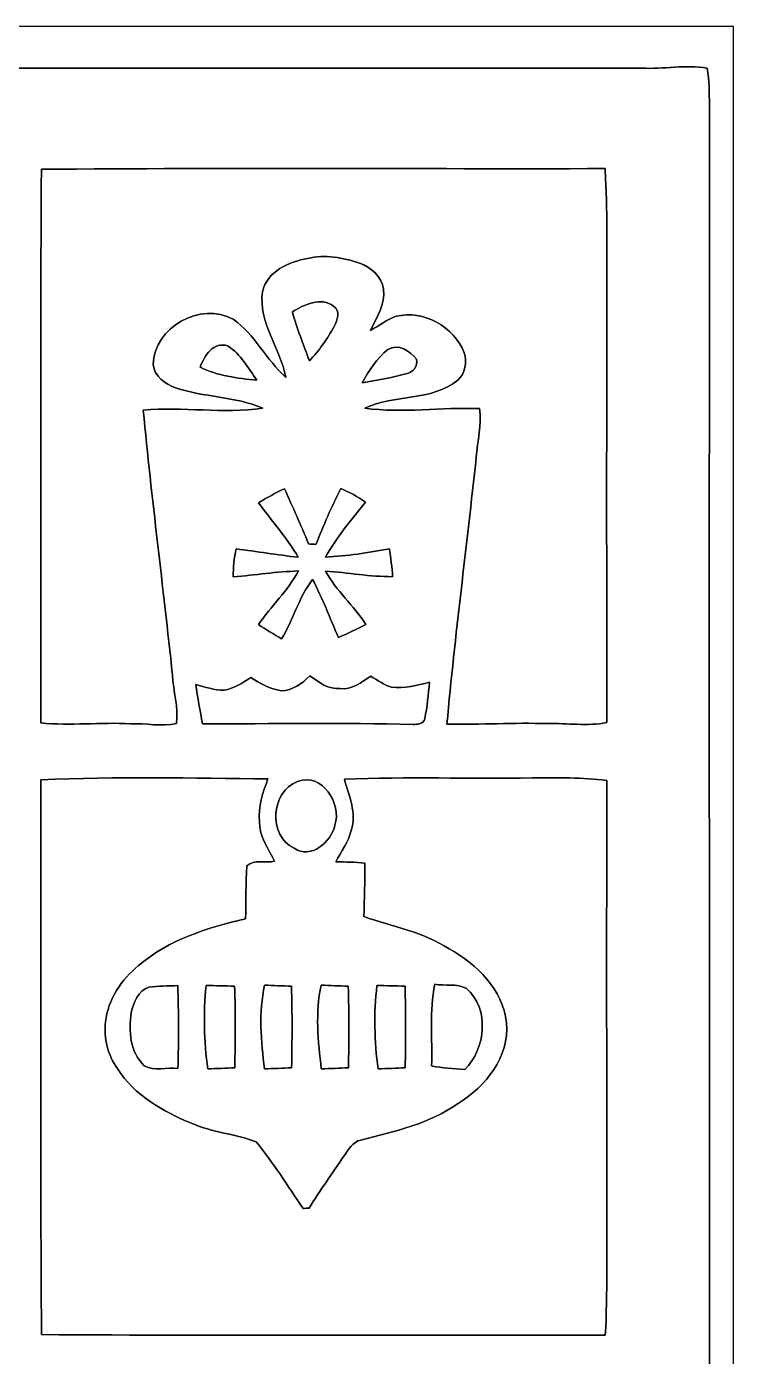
# Model space of a CAD drawing. Header units: centimetres. Extents: x -16.8 to 16.8, y -16.7 to 16.7.
# Drawn here: x 5.36 to 16.77, y -4.81 to 16.67 of the extents above; entities that cross this region are included whole.
import ezdxf

# ---------------------------------------------------------------- set-up
doc = ezdxf.new("R2010")
doc.units = ezdxf.units.CM
doc.header["$MEASUREMENT"] = 0
doc.layers.add('Layer 1', color=7, linetype='Continuous')

msp = doc.modelspace()

# ---------------------------------------------------------------- linework, layer by layer
at = {"layer": 'Layer 1', "color": 7}
for points, knots in [([(-16.77458, 16.66875), (-16.77458, 16.66875), (16.77458, 16.66875), (16.77458, 16.66875), (16.77458, 16.66875), (16.77458, 16.66875), (16.77458, -16.66875), (16.77458, -16.66875), (16.77458, -16.66875), (16.77458, -16.66875), (-16.77458, -16.66875), (-16.77458, -16.66875), (-16.77458, -16.66875), (-16.77458, -16.66875), (-16.77458, 16.66875), (-16.77458, 16.66875), (-16.77458, 16.66875), (-16.77458, 16.66875), (-16.77458, 16.66875), (-16.77458, 16.66875)], [0, 0, 0, 0, 0.16666667, 0.16666667, 0.16666667, 0.16666667, 0.33333333, 0.33333333, 0.33333333, 0.33333333, 0.5, 0.5, 0.5, 0.5, 0.66666667, 0.66666667, 0.66666667, 0.66666667, 1, 1, 1, 1]), ([(-16.1036, 16.00306), (-16.10536, 8.44056), (-16.1036, 0.87771), (-16.10431, -6.68514), (-16.10431, -6.68514), (-16.1096, -9.75184), (-16.09302, -12.81959), (-16.11418, -15.88594), (-16.11418, -15.88594), (-16.09337, -15.96425), (-15.99494, -15.96108), (-15.93003, -15.96566), (-15.93003, -15.96566), (-5.16079, -15.95226), (5.60952, -15.98013), (16.37877, -15.95191), (16.37877, -15.95191), (16.39923, -5.50157), (16.37665, 4.94877), (16.39006, 15.3991), (16.39006, 15.3991), (16.38018, 15.59772), (16.39429, 15.80162), (16.34984, 15.99671), (16.34984, 15.99671), (16.00341, 16.06268), (15.64287, 15.97484), (15.29292, 15.99882), (15.29292, 15.99882), (4.82741, 16.00094), (-5.63809, 15.99247), (-16.1036, 16.00306)], [0, 0, 0, 0, 0.11111111, 0.11111111, 0.11111111, 0.11111111, 0.22222222, 0.22222222, 0.22222222, 0.22222222, 0.33333333, 0.33333333, 0.33333333, 0.33333333, 0.44444444, 0.44444444, 0.44444444, 0.44444444, 0.55555556, 0.55555556, 0.55555556, 0.55555556, 0.66666667, 0.66666667, 0.66666667, 0.66666667, 0.77777778, 0.77777778, 0.77777778, 0.77777778, 1, 1, 1, 1]), ([(5.59964, 14.36441), (8.63353, 14.39016), (11.66777, 14.36899), (14.70166, 14.37499), (14.70166, 14.37499), (14.72212, 14.05819), (14.72953, 13.74069), (14.72988, 13.42319), (14.72988, 13.42319), (14.72812, 10.75902), (14.72636, 8.09519), (14.73059, 5.43101), (14.73059, 5.43101), (14.41662, 5.36469), (14.09277, 5.42361), (13.77597, 5.41232), (13.77597, 5.41232), (13.23305, 5.43137), (12.69083, 5.39468), (12.14826, 5.4035), (12.14826, 5.4035), (12.27808, 6.84283), (12.46999, 8.27617), (12.62168, 9.71374), (12.62168, 9.71374), (12.64179, 9.97479), (12.70952, 10.23691), (12.67636, 10.50008), (12.67636, 10.50008), (12.059, 10.52266), (11.43776, 10.42494), (10.82322, 10.50572), (10.82322, 10.50572), (11.30053, 10.73573), (11.89955, 10.6105), (12.32323, 10.96045), (12.32323, 10.96045), (12.44459, 11.06311), (12.47528, 11.25432), (12.42695, 11.40142), (12.42695, 11.40142), (12.26467, 11.82194), (11.77078, 12.09675), (11.32875, 11.99021), (11.32875, 11.99021), (11.17847, 11.93906), (11.05147, 11.83852), (10.91459, 11.76196), (10.91459, 11.76196), (11.0109, 11.97504), (11.1573, 12.18318), (11.12449, 12.43048), (11.12449, 12.43048), (11.09592, 12.63509), (10.92165, 12.78043), (10.73679, 12.84887), (10.73679, 12.84887), (10.47044, 12.93883), (10.17729, 12.99598), (9.89894, 12.92437), (9.89894, 12.92437), (9.5945, 12.8711), (9.24877, 12.71764), (9.16869, 12.38603), (9.16869, 12.38603), (9.10272, 11.88438), (9.46044, 11.47798), (9.54511, 11.00384), (9.54511, 11.00384), (9.23008, 11.28854), (9.05087, 11.70023), (8.69562, 11.94223), (8.69562, 11.94223), (8.17457, 12.23151), (7.41574, 11.81453), (7.40445, 11.21198), (7.40445, 11.21198), (7.4228, 11.01901), (7.60024, 10.9026), (7.76464, 10.83416), (7.76464, 10.83416), (8.22396, 10.68211), (8.72666, 10.6994), (9.17363, 10.50572), (9.17363, 10.50572), (8.53334, 10.41506), (7.88705, 10.53218), (7.24535, 10.47362), (7.24535, 10.47362), (7.38046, 9.04593), (7.56708, 7.62317), (7.71631, 6.19654), (7.71631, 6.19654), (7.72936, 5.93725), (7.81756, 5.67619), (7.77946, 5.4162), (7.77946, 5.4162), (7.53745, 5.35552), (7.2831, 5.42396), (7.03792, 5.40949), (7.03792, 5.40949), (6.55567, 5.43842), (6.07025, 5.37492), (5.58941, 5.42431), (5.58941, 5.42431), (5.59964, 8.40422), (5.57918, 11.38449), (5.59964, 14.36441)], [0, 0, 0, 0, 0.03571429, 0.03571429, 0.03571429, 0.03571429, 0.07142857, 0.07142857, 0.07142857, 0.07142857, 0.10714286, 0.10714286, 0.10714286, 0.10714286, 0.14285714, 0.14285714, 0.14285714, 0.14285714, 0.17857143, 0.17857143, 0.17857143, 0.17857143, 0.21428571, 0.21428571, 0.21428571, 0.21428571, 0.25, 0.25, 0.25, 0.25, 0.28571429, 0.28571429, 0.28571429, 0.28571429, 0.32142857, 0.32142857, 0.32142857, 0.32142857, 0.35714286, 0.35714286, 0.35714286, 0.35714286, 0.39285714, 0.39285714, 0.39285714, 0.39285714, 0.42857143, 0.42857143, 0.42857143, 0.42857143, 0.46428571, 0.46428571, 0.46428571, 0.46428571, 0.5, 0.5, 0.5, 0.5, 0.53571429, 0.53571429, 0.53571429, 0.53571429, 0.57142857, 0.57142857, 0.57142857, 0.57142857, 0.60714286, 0.60714286, 0.60714286, 0.60714286, 0.64285714, 0.64285714, 0.64285714, 0.64285714, 0.67857143, 0.67857143, 0.67857143, 0.67857143, 0.71428571, 0.71428571, 0.71428571, 0.71428571, 0.75, 0.75, 0.75, 0.75, 0.78571429, 0.78571429, 0.78571429, 0.78571429, 0.82142857, 0.82142857, 0.82142857, 0.82142857, 0.85714286, 0.85714286, 0.85714286, 0.85714286, 0.89285714, 0.89285714, 0.89285714, 0.89285714, 0.92857143, 0.92857143, 0.92857143, 0.92857143, 1, 1, 1, 1]), ([(9.65376, 12.06077), (9.84109, 12.17754), (10.11626, 12.31124), (10.31769, 12.15284), (10.31769, 12.15284), (10.43234, 12.08052), (10.38084, 11.92706), (10.32933, 11.82687), (10.32933, 11.82687), (10.21539, 11.62897), (10.08662, 11.436), (9.92752, 11.2709), (9.92752, 11.2709), (9.83192, 11.53266), (9.72714, 11.7916), (9.65376, 12.06077)], [0, 0, 0, 0, 0.2, 0.2, 0.2, 0.2, 0.4, 0.4, 0.4, 0.4, 0.6, 0.6, 0.6, 0.6, 1, 1, 1, 1]), ([(8.16222, 11.1693), (8.23666, 11.34957), (8.37212, 11.59616), (8.61554, 11.50902), (8.61554, 11.50902), (8.81697, 11.37814), (8.93974, 11.15307), (9.07874, 10.96081), (9.07874, 10.96081), (8.76617, 10.98621), (8.44656, 11.02889), (8.16222, 11.1693)], [0, 0, 0, 0, 0.25, 0.25, 0.25, 0.25, 0.5, 0.5, 0.5, 0.5, 1, 1, 1, 1]), ([(11.19364, 11.45469), (11.37144, 11.55841), (11.54606, 11.42612), (11.65789, 11.29806), (11.65789, 11.29806), (11.68859, 11.18235), (11.59298, 11.08428), (11.4875, 11.05888), (11.4875, 11.05888), (11.25432, 11.00208), (11.01901, 10.95446), (10.78195, 10.91847), (10.78195, 10.91847), (10.88672, 11.1185), (11.01972, 11.30935), (11.19364, 11.45469)], [0, 0, 0, 0, 0.2, 0.2, 0.2, 0.2, 0.4, 0.4, 0.4, 0.4, 0.6, 0.6, 0.6, 0.6, 1, 1, 1, 1]), ([(9.10661, 8.98066), (9.24384, 9.05969), (9.38107, 9.14224), (9.52676, 9.20609), (9.52676, 9.20609), (9.65447, 8.90905), (9.79734, 8.61766), (9.912, 8.31462), (9.912, 8.31462), (9.95186, 8.31215), (9.99243, 8.30968), (10.03335, 8.30721), (10.03335, 8.30721), (10.15577, 8.61307), (10.28629, 8.91575), (10.43376, 9.21067), (10.43376, 9.21067), (10.57346, 9.1507), (10.70575, 9.07556), (10.83204, 8.99019), (10.83204, 8.99019), (10.60838, 8.69985), (10.3632, 8.42222), (10.18716, 8.09872), (10.18716, 8.09872), (10.53359, 8.12236), (10.87826, 8.16963), (11.21904, 8.23666), (11.21904, 8.23666), (11.24338, 8.08708), (11.26137, 7.93644), (11.27231, 7.7851), (11.27231, 7.7851), (10.90824, 7.78475), (10.54911, 7.85036), (10.18681, 7.87717), (10.18681, 7.87717), (10.35861, 7.55791), (10.6426, 7.31837), (10.8391, 7.01499), (10.8391, 7.01499), (10.69481, 6.93773), (10.54664, 6.86894), (10.39601, 6.80579), (10.39601, 6.80579), (10.25807, 7.118), (10.13954, 7.43867), (9.97902, 7.7403), (9.97902, 7.7403), (9.75677, 7.45243), (9.66646, 7.08942), (9.47984, 6.78004), (9.47984, 6.78004), (9.3539, 6.85518), (9.22796, 6.93349), (9.10414, 7.01075), (9.10414, 7.01075), (9.31122, 7.30638), (9.57686, 7.56144), (9.75395, 7.87753), (9.75395, 7.87753), (9.39976, 7.868), (9.05016, 7.80874), (8.69738, 7.7851), (8.69738, 7.7851), (8.70021, 7.93609), (8.71079, 8.08708), (8.7436, 8.23454), (8.7436, 8.23454), (9.07874, 8.19115), (9.41282, 8.13717), (9.74901, 8.09907), (9.74901, 8.09907), (9.56416, 8.4134), (9.31792, 8.68504), (9.10661, 8.98066)], [0, 0, 0, 0, 0.05, 0.05, 0.05, 0.05, 0.1, 0.1, 0.1, 0.1, 0.15, 0.15, 0.15, 0.15, 0.2, 0.2, 0.2, 0.2, 0.25, 0.25, 0.25, 0.25, 0.3, 0.3, 0.3, 0.3, 0.35, 0.35, 0.35, 0.35, 0.4, 0.4, 0.4, 0.4, 0.45, 0.45, 0.45, 0.45, 0.5, 0.5, 0.5, 0.5, 0.55, 0.55, 0.55, 0.55, 0.6, 0.6, 0.6, 0.6, 0.65, 0.65, 0.65, 0.65, 0.7, 0.7, 0.7, 0.7, 0.75, 0.75, 0.75, 0.75, 0.8, 0.8, 0.8, 0.8, 0.85, 0.85, 0.85, 0.85, 0.9, 0.9, 0.9, 0.9, 1, 1, 1, 1]), ([(9.47244, 5.94289), (9.65623, 5.94889), (9.81428, 6.05684), (9.93634, 6.18596), (9.93634, 6.18596), (10.08027, 6.08013), (10.23302, 5.96089), (10.42564, 5.98029), (10.42564, 5.98029), (10.61685, 5.95101), (10.76537, 6.08542), (10.91741, 6.17714), (10.91741, 6.17714), (11.02819, 6.11858), (11.13084, 6.03744), (11.2522, 5.99934), (11.2522, 5.99934), (11.4614, 5.97394), (11.66777, 6.03285), (11.86886, 6.08048), (11.86886, 6.08048), (11.84698, 5.88327), (11.83217, 5.68431), (11.79019, 5.48993), (11.79019, 5.48993), (11.77537, 5.40138), (11.67059, 5.40244), (11.6011, 5.39679), (11.6011, 5.39679), (10.46833, 5.43278), (9.33485, 5.40879), (8.20244, 5.40808), (8.20244, 5.40808), (8.16081, 5.6201), (8.12341, 5.83283), (8.09166, 6.04626), (8.09166, 6.04626), (8.24195, 6.0011), (8.39329, 5.95418), (8.55239, 5.95066), (8.55239, 5.95066), (8.70938, 5.98417), (8.84943, 6.06743), (8.98137, 6.15597), (8.98137, 6.15597), (9.13306, 6.06143), (9.29252, 5.97147), (9.47244, 5.94289)], [0, 0, 0, 0, 0.07692308, 0.07692308, 0.07692308, 0.07692308, 0.15384615, 0.15384615, 0.15384615, 0.15384615, 0.23076923, 0.23076923, 0.23076923, 0.23076923, 0.30769231, 0.30769231, 0.30769231, 0.30769231, 0.38461538, 0.38461538, 0.38461538, 0.38461538, 0.46153846, 0.46153846, 0.46153846, 0.46153846, 0.53846154, 0.53846154, 0.53846154, 0.53846154, 0.61538462, 0.61538462, 0.61538462, 0.61538462, 0.69230769, 0.69230769, 0.69230769, 0.69230769, 0.76923077, 0.76923077, 0.76923077, 0.76923077, 0.84615385, 0.84615385, 0.84615385, 0.84615385, 1, 1, 1, 1]), ([(5.59223, 4.50674), (6.8132, 4.55718), (8.03663, 4.53566), (9.25865, 4.51979), (9.25865, 4.51979), (9.17575, 4.2986), (9.09779, 4.07035), (9.12072, 3.8287), (9.12072, 3.8287), (9.11366, 3.58881), (9.26888, 3.39619), (9.36625, 3.18946), (9.36625, 3.18946), (9.22373, 3.16054), (9.03958, 3.22439), (8.91787, 3.11714), (8.91787, 3.11714), (8.89952, 2.8321), (8.90587, 2.54564), (8.89811, 2.25954), (8.89811, 2.25954), (8.28534, 2.11808), (7.65704, 1.92581), (7.17056, 1.50777), (7.17056, 1.50777), (6.89645, 1.27811), (6.67244, 0.9592), (6.63751, 0.59514), (6.63751, 0.59514), (6.60082, 0.33302), (6.67491, 0.05715), (6.82837, -0.15769), (6.82837, -0.15769), (7.09824, -0.59337), (7.56638, -0.8509), (8.0264, -1.04211), (8.0264, -1.04211), (8.35907, -1.19098), (8.7309, -1.2125), (9.06851, -1.34091), (9.06851, -1.34091), (9.34755, -1.68028), (9.57686, -2.05705), (9.82768, -2.41759), (9.82768, -2.41759), (9.85132, -2.41618), (9.89894, -2.413), (9.92258, -2.41159), (9.92258, -2.41159), (10.10391, -2.12443), (10.29829, -1.84573), (10.48949, -1.56528), (10.48949, -1.56528), (10.55899, -1.46685), (10.6299, -1.34232), (10.75725, -1.31198), (10.75725, -1.31198), (11.29912, -1.17475), (11.86497, -1.05304), (12.32747, -0.72108), (12.32747, -0.72108), (12.77444, -0.44909), (13.16461, 0.02963), (13.10816, 0.58314), (13.10816, 0.58314), (13.05489, 1.11972), (12.6305, 1.52471), (12.18565, 1.77765), (12.18565, 1.77765), (11.76655, 2.04294), (11.2716, 2.1396), (10.80841, 2.29658), (10.80841, 2.29658), (10.81158, 2.58516), (10.82922, 2.87267), (10.82357, 3.16089), (10.82357, 3.16089), (10.66729, 3.17641), (10.5096, 3.17782), (10.35332, 3.181), (10.35332, 3.181), (10.44187, 3.3461), (10.55899, 3.49956), (10.59991, 3.68618), (10.59991, 3.68618), (10.6994, 3.97051), (10.56393, 4.24603), (10.49337, 4.51767), (10.49337, 4.51767), (11.50479, 4.55224), (12.51691, 4.52191), (13.52903, 4.53637), (13.52903, 4.53637), (13.92943, 4.53355), (14.33407, 4.54978), (14.73235, 4.49298), (14.73235, 4.49298), (14.72389, 2.18969), (14.73024, -0.11324), (14.72847, -2.41653), (14.72847, -2.41653), (14.72494, -3.09809), (14.74541, -3.78037), (14.70519, -4.46123), (14.70519, -4.46123), (11.67095, -4.45876), (8.63671, -4.47287), (5.60282, -4.45452), (5.60282, -4.45452), (5.57671, -1.46756), (5.59823, 1.51977), (5.59223, 4.50674)], [0, 0, 0, 0, 0.03448276, 0.03448276, 0.03448276, 0.03448276, 0.06896552, 0.06896552, 0.06896552, 0.06896552, 0.10344828, 0.10344828, 0.10344828, 0.10344828, 0.13793103, 0.13793103, 0.13793103, 0.13793103, 0.17241379, 0.17241379, 0.17241379, 0.17241379, 0.20689655, 0.20689655, 0.20689655, 0.20689655, 0.24137931, 0.24137931, 0.24137931, 0.24137931, 0.27586207, 0.27586207, 0.27586207, 0.27586207, 0.31034483, 0.31034483, 0.31034483, 0.31034483, 0.34482759, 0.34482759, 0.34482759, 0.34482759, 0.37931034, 0.37931034, 0.37931034, 0.37931034, 0.4137931, 0.4137931, 0.4137931, 0.4137931, 0.44827586, 0.44827586, 0.44827586, 0.44827586, 0.48275862, 0.48275862, 0.48275862, 0.48275862, 0.51724138, 0.51724138, 0.51724138, 0.51724138, 0.55172414, 0.55172414, 0.55172414, 0.55172414, 0.5862069, 0.5862069, 0.5862069, 0.5862069, 0.62068966, 0.62068966, 0.62068966, 0.62068966, 0.65517241, 0.65517241, 0.65517241, 0.65517241, 0.68965517, 0.68965517, 0.68965517, 0.68965517, 0.72413793, 0.72413793, 0.72413793, 0.72413793, 0.75862069, 0.75862069, 0.75862069, 0.75862069, 0.79310345, 0.79310345, 0.79310345, 0.79310345, 0.82758621, 0.82758621, 0.82758621, 0.82758621, 0.86206897, 0.86206897, 0.86206897, 0.86206897, 0.89655172, 0.89655172, 0.89655172, 0.89655172, 0.93103448, 0.93103448, 0.93103448, 0.93103448, 1, 1, 1, 1]), ([(9.73702, 4.4771), (10.13707, 4.6295), (10.45175, 4.12291), (10.34062, 3.77119), (10.34062, 3.77119), (10.28241, 3.50485), (9.95151, 3.21345), (9.68199, 3.40113), (9.68199, 3.40113), (9.25477, 3.59657), (9.3024, 4.32047), (9.73702, 4.4771)], [0, 0, 0, 0, 0.25, 0.25, 0.25, 0.25, 0.5, 0.5, 0.5, 0.5, 1, 1, 1, 1]), ([(7.33637, 1.15852), (7.49053, 1.1751), (7.64716, 1.17863), (7.80309, 1.1811), (7.80309, 1.1811), (7.81614, 0.73589), (7.81685, 0.29069), (7.80521, -0.15487), (7.80521, -0.15487), (7.6267, -0.13511), (7.42527, -0.20461), (7.26087, -0.11218), (7.26087, -0.11218), (7.02874, 0.10583), (7.00652, 0.45085), (7.05097, 0.74683), (7.05097, 0.74683), (7.09013, 0.90911), (7.16245, 1.10137), (7.33637, 1.15852)], [0, 0, 0, 0, 0.16666667, 0.16666667, 0.16666667, 0.16666667, 0.33333333, 0.33333333, 0.33333333, 0.33333333, 0.5, 0.5, 0.5, 0.5, 0.66666667, 0.66666667, 0.66666667, 0.66666667, 1, 1, 1, 1]), ([(8.26064, 1.18357), (8.41269, 1.18075), (8.56721, 1.17757), (8.72067, 1.17263), (8.72067, 1.17263), (8.73337, 0.73343), (8.73337, 0.29422), (8.72278, -0.14499), (8.72278, -0.14499), (8.57638, -0.15134), (8.43068, -0.15769), (8.28534, -0.16439), (8.28534, -0.16439), (8.22607, 0.28152), (8.21372, 0.73589), (8.26064, 1.18357)], [0, 0, 0, 0, 0.2, 0.2, 0.2, 0.2, 0.4, 0.4, 0.4, 0.4, 0.6, 0.6, 0.6, 0.6, 1, 1, 1, 1]), ([(9.20362, 1.18886), (9.34791, 1.18322), (9.49254, 1.17722), (9.63824, 1.17052), (9.63824, 1.17052), (9.65024, 0.73237), (9.65059, 0.29351), (9.64001, -0.14499), (9.64001, -0.14499), (9.49396, -0.15134), (9.34826, -0.15769), (9.20327, -0.16439), (9.20327, -0.16439), (9.14717, 0.28187), (9.10696, 0.74542), (9.20362, 1.18886)], [0, 0, 0, 0, 0.2, 0.2, 0.2, 0.2, 0.4, 0.4, 0.4, 0.4, 0.6, 0.6, 0.6, 0.6, 1, 1, 1, 1]), ([(10.11626, 1.18992), (10.26195, 1.18392), (10.40836, 1.17757), (10.55546, 1.17052), (10.55546, 1.17052), (10.56746, 0.73201), (10.56781, 0.29351), (10.55723, -0.14499), (10.55723, -0.14499), (10.41118, -0.15134), (10.26548, -0.15769), (10.12049, -0.16439), (10.12049, -0.16439), (10.06546, 0.28222), (10.02242, 0.74612), (10.11626, 1.18992)], [0, 0, 0, 0, 0.2, 0.2, 0.2, 0.2, 0.4, 0.4, 0.4, 0.4, 0.6, 0.6, 0.6, 0.6, 1, 1, 1, 1]), ([(11.01796, 1.18322), (11.16789, 1.18075), (11.32064, 1.17757), (11.47233, 1.17263), (11.47233, 1.17263), (11.48503, 0.73343), (11.48503, 0.29422), (11.47445, -0.14499), (11.47445, -0.14499), (11.32805, -0.15134), (11.18235, -0.15769), (11.03701, -0.16439), (11.03701, -0.16439), (10.97633, 0.28152), (10.96574, 0.73625), (11.01796, 1.18322)], [0, 0, 0, 0, 0.2, 0.2, 0.2, 0.2, 0.4, 0.4, 0.4, 0.4, 0.6, 0.6, 0.6, 0.6, 1, 1, 1, 1]), ([(11.95176, 1.20297), (12.11756, 1.17334), (12.30701, 1.21955), (12.46258, 1.13665), (12.46258, 1.13665), (12.84287, 0.80645), (12.77655, 0.16439), (12.43612, -0.17427), (12.43612, -0.17427), (12.25621, -0.15699), (12.0777, -0.14817), (11.90061, -0.11642), (11.90061, -0.11642), (11.91683, 0.32209), (11.86286, 0.77011), (11.95176, 1.20297)], [0, 0, 0, 0, 0.2, 0.2, 0.2, 0.2, 0.4, 0.4, 0.4, 0.4, 0.6, 0.6, 0.6, 0.6, 1, 1, 1, 1])]:
    msp.add_open_spline(points, degree=3, knots=knots, dxfattribs=at)
at = {"layer": 'Layer 1', "color": 251}
for points, knots in [([(-16.1036, 16.00306), (-5.63809, 15.99247), (4.82741, 16.00094), (15.29292, 15.99882), (15.29292, 15.99882), (15.64287, 15.97484), (16.00341, 16.06268), (16.34984, 15.99671), (16.34984, 15.99671), (16.39429, 15.80162), (16.38018, 15.59772), (16.39006, 15.3991), (16.39006, 15.3991), (16.37665, 4.94877), (16.39923, -5.50157), (16.37877, -15.95191), (16.37877, -15.95191), (5.60952, -15.98013), (-5.16079, -15.95226), (-15.93003, -15.96566), (-15.93003, -15.96566), (-15.99494, -15.96108), (-16.09337, -15.96425), (-16.11418, -15.88594), (-16.11418, -15.88594), (-16.09302, -12.81959), (-16.1096, -9.75184), (-16.10431, -6.68514), (-16.10431, -6.68514), (-16.1036, 0.87771), (-16.10536, 8.44056), (-16.1036, 16.00306), (-16.1036, 16.00306), (-16.1036, 16.00306), (-16.1036, 16.00306), (-16.1036, 16.00306)], [0, 0, 0, 0, 0.1, 0.1, 0.1, 0.1, 0.2, 0.2, 0.2, 0.2, 0.3, 0.3, 0.3, 0.3, 0.4, 0.4, 0.4, 0.4, 0.5, 0.5, 0.5, 0.5, 0.6, 0.6, 0.6, 0.6, 0.7, 0.7, 0.7, 0.7, 0.8, 0.8, 0.8, 0.8, 1, 1, 1, 1]), ([(5.59964, 14.36441), (5.57918, 11.38449), (5.59964, 8.40422), (5.58941, 5.42431), (5.58941, 5.42431), (6.07025, 5.37492), (6.55567, 5.43842), (7.03792, 5.40949), (7.03792, 5.40949), (7.2831, 5.42396), (7.53745, 5.35552), (7.77946, 5.4162), (7.77946, 5.4162), (7.81756, 5.67619), (7.72936, 5.93725), (7.71631, 6.19654), (7.71631, 6.19654), (7.56708, 7.62317), (7.38046, 9.04593), (7.24535, 10.47362), (7.24535, 10.47362), (7.88705, 10.53218), (8.53334, 10.41506), (9.17363, 10.50572), (9.17363, 10.50572), (8.72666, 10.6994), (8.22396, 10.68211), (7.76464, 10.83416), (7.76464, 10.83416), (7.60024, 10.9026), (7.4228, 11.01901), (7.40445, 11.21198), (7.40445, 11.21198), (7.41574, 11.81453), (8.17457, 12.23151), (8.69562, 11.94223), (8.69562, 11.94223), (9.05087, 11.70023), (9.23008, 11.28854), (9.54511, 11.00384), (9.54511, 11.00384), (9.46044, 11.47798), (9.10272, 11.88438), (9.16869, 12.38603), (9.16869, 12.38603), (9.24877, 12.71764), (9.5945, 12.8711), (9.89894, 12.92437), (9.89894, 12.92437), (10.17729, 12.99598), (10.47044, 12.93883), (10.73679, 12.84887), (10.73679, 12.84887), (10.92165, 12.78043), (11.09592, 12.63509), (11.12449, 12.43048), (11.12449, 12.43048), (11.1573, 12.18318), (11.0109, 11.97504), (10.91459, 11.76196), (10.91459, 11.76196), (11.05147, 11.83852), (11.17847, 11.93906), (11.32875, 11.99021), (11.32875, 11.99021), (11.77078, 12.09675), (12.26467, 11.82194), (12.42695, 11.40142), (12.42695, 11.40142), (12.47528, 11.25432), (12.44459, 11.06311), (12.32323, 10.96045), (12.32323, 10.96045), (11.89955, 10.6105), (11.30053, 10.73573), (10.82322, 10.50572), (10.82322, 10.50572), (11.43776, 10.42494), (12.059, 10.52266), (12.67636, 10.50008), (12.67636, 10.50008), (12.70952, 10.23691), (12.64179, 9.97479), (12.62168, 9.71374), (12.62168, 9.71374), (12.46999, 8.27617), (12.27808, 6.84283), (12.14826, 5.4035), (12.14826, 5.4035), (12.69083, 5.39468), (13.23305, 5.43137), (13.77597, 5.41232), (13.77597, 5.41232), (14.09277, 5.42361), (14.41662, 5.36469), (14.73059, 5.43101), (14.73059, 5.43101), (14.72636, 8.09519), (14.72812, 10.75902), (14.72988, 13.42319), (14.72988, 13.42319), (14.72953, 13.74069), (14.72212, 14.05819), (14.70166, 14.37499), (14.70166, 14.37499), (11.66777, 14.36899), (8.63353, 14.39016), (5.59964, 14.36441), (5.59964, 14.36441), (5.59964, 14.36441), (5.59964, 14.36441), (5.59964, 14.36441)], [0, 0, 0, 0, 0.03448276, 0.03448276, 0.03448276, 0.03448276, 0.06896552, 0.06896552, 0.06896552, 0.06896552, 0.10344828, 0.10344828, 0.10344828, 0.10344828, 0.13793103, 0.13793103, 0.13793103, 0.13793103, 0.17241379, 0.17241379, 0.17241379, 0.17241379, 0.20689655, 0.20689655, 0.20689655, 0.20689655, 0.24137931, 0.24137931, 0.24137931, 0.24137931, 0.27586207, 0.27586207, 0.27586207, 0.27586207, 0.31034483, 0.31034483, 0.31034483, 0.31034483, 0.34482759, 0.34482759, 0.34482759, 0.34482759, 0.37931034, 0.37931034, 0.37931034, 0.37931034, 0.4137931, 0.4137931, 0.4137931, 0.4137931, 0.44827586, 0.44827586, 0.44827586, 0.44827586, 0.48275862, 0.48275862, 0.48275862, 0.48275862, 0.51724138, 0.51724138, 0.51724138, 0.51724138, 0.55172414, 0.55172414, 0.55172414, 0.55172414, 0.5862069, 0.5862069, 0.5862069, 0.5862069, 0.62068966, 0.62068966, 0.62068966, 0.62068966, 0.65517241, 0.65517241, 0.65517241, 0.65517241, 0.68965517, 0.68965517, 0.68965517, 0.68965517, 0.72413793, 0.72413793, 0.72413793, 0.72413793, 0.75862069, 0.75862069, 0.75862069, 0.75862069, 0.79310345, 0.79310345, 0.79310345, 0.79310345, 0.82758621, 0.82758621, 0.82758621, 0.82758621, 0.86206897, 0.86206897, 0.86206897, 0.86206897, 0.89655172, 0.89655172, 0.89655172, 0.89655172, 0.93103448, 0.93103448, 0.93103448, 0.93103448, 1, 1, 1, 1]), ([(9.65376, 12.06077), (9.72714, 11.7916), (9.83192, 11.53266), (9.92752, 11.2709), (9.92752, 11.2709), (10.08662, 11.436), (10.21539, 11.62897), (10.32933, 11.82687), (10.32933, 11.82687), (10.38084, 11.92706), (10.43234, 12.08052), (10.31769, 12.15284), (10.31769, 12.15284), (10.11626, 12.31124), (9.84109, 12.17754), (9.65376, 12.06077), (9.65376, 12.06077), (9.65376, 12.06077), (9.65376, 12.06077), (9.65376, 12.06077)], [0, 0, 0, 0, 0.16666667, 0.16666667, 0.16666667, 0.16666667, 0.33333333, 0.33333333, 0.33333333, 0.33333333, 0.5, 0.5, 0.5, 0.5, 0.66666667, 0.66666667, 0.66666667, 0.66666667, 1, 1, 1, 1]), ([(8.16222, 11.1693), (8.44656, 11.02889), (8.76617, 10.98621), (9.07874, 10.96081), (9.07874, 10.96081), (8.93974, 11.15307), (8.81697, 11.37814), (8.61554, 11.50902), (8.61554, 11.50902), (8.37212, 11.59616), (8.23666, 11.34957), (8.16222, 11.1693), (8.16222, 11.1693), (8.16222, 11.1693), (8.16222, 11.1693), (8.16222, 11.1693)], [0, 0, 0, 0, 0.2, 0.2, 0.2, 0.2, 0.4, 0.4, 0.4, 0.4, 0.6, 0.6, 0.6, 0.6, 1, 1, 1, 1]), ([(11.19364, 11.45469), (11.01972, 11.30935), (10.88672, 11.1185), (10.78195, 10.91847), (10.78195, 10.91847), (11.01901, 10.95446), (11.25432, 11.00208), (11.4875, 11.05888), (11.4875, 11.05888), (11.59298, 11.08428), (11.68859, 11.18235), (11.65789, 11.29806), (11.65789, 11.29806), (11.54606, 11.42612), (11.37144, 11.55841), (11.19364, 11.45469), (11.19364, 11.45469), (11.19364, 11.45469), (11.19364, 11.45469), (11.19364, 11.45469)], [0, 0, 0, 0, 0.16666667, 0.16666667, 0.16666667, 0.16666667, 0.33333333, 0.33333333, 0.33333333, 0.33333333, 0.5, 0.5, 0.5, 0.5, 0.66666667, 0.66666667, 0.66666667, 0.66666667, 1, 1, 1, 1]), ([(9.10661, 8.98066), (9.31792, 8.68504), (9.56416, 8.4134), (9.74901, 8.09907), (9.74901, 8.09907), (9.41282, 8.13717), (9.07874, 8.19115), (8.7436, 8.23454), (8.7436, 8.23454), (8.71079, 8.08708), (8.70021, 7.93609), (8.69738, 7.7851), (8.69738, 7.7851), (9.05016, 7.80874), (9.39976, 7.868), (9.75395, 7.87753), (9.75395, 7.87753), (9.57686, 7.56144), (9.31122, 7.30638), (9.10414, 7.01075), (9.10414, 7.01075), (9.22796, 6.93349), (9.3539, 6.85518), (9.47984, 6.78004), (9.47984, 6.78004), (9.66646, 7.08942), (9.75677, 7.45243), (9.97902, 7.7403), (9.97902, 7.7403), (10.13954, 7.43867), (10.25807, 7.118), (10.39601, 6.80579), (10.39601, 6.80579), (10.54664, 6.86894), (10.69481, 6.93773), (10.8391, 7.01499), (10.8391, 7.01499), (10.6426, 7.31837), (10.35861, 7.55791), (10.18681, 7.87717), (10.18681, 7.87717), (10.54911, 7.85036), (10.90824, 7.78475), (11.27231, 7.7851), (11.27231, 7.7851), (11.26137, 7.93644), (11.24338, 8.08708), (11.21904, 8.23666), (11.21904, 8.23666), (10.87826, 8.16963), (10.53359, 8.12236), (10.18716, 8.09872), (10.18716, 8.09872), (10.3632, 8.42222), (10.60838, 8.69985), (10.83204, 8.99019), (10.83204, 8.99019), (10.70575, 9.07556), (10.57346, 9.1507), (10.43376, 9.21067), (10.43376, 9.21067), (10.28629, 8.91575), (10.15577, 8.61307), (10.03335, 8.30721), (10.03335, 8.30721), (9.99243, 8.30968), (9.95186, 8.31215), (9.912, 8.31462), (9.912, 8.31462), (9.79734, 8.61766), (9.65447, 8.90905), (9.52676, 9.20609), (9.52676, 9.20609), (9.38107, 9.14224), (9.24384, 9.05969), (9.10661, 8.98066), (9.10661, 8.98066), (9.10661, 8.98066), (9.10661, 8.98066), (9.10661, 8.98066)], [0, 0, 0, 0, 0.04761905, 0.04761905, 0.04761905, 0.04761905, 0.0952381, 0.0952381, 0.0952381, 0.0952381, 0.14285714, 0.14285714, 0.14285714, 0.14285714, 0.19047619, 0.19047619, 0.19047619, 0.19047619, 0.23809524, 0.23809524, 0.23809524, 0.23809524, 0.28571429, 0.28571429, 0.28571429, 0.28571429, 0.33333333, 0.33333333, 0.33333333, 0.33333333, 0.38095238, 0.38095238, 0.38095238, 0.38095238, 0.42857143, 0.42857143, 0.42857143, 0.42857143, 0.47619048, 0.47619048, 0.47619048, 0.47619048, 0.52380952, 0.52380952, 0.52380952, 0.52380952, 0.57142857, 0.57142857, 0.57142857, 0.57142857, 0.61904762, 0.61904762, 0.61904762, 0.61904762, 0.66666667, 0.66666667, 0.66666667, 0.66666667, 0.71428571, 0.71428571, 0.71428571, 0.71428571, 0.76190476, 0.76190476, 0.76190476, 0.76190476, 0.80952381, 0.80952381, 0.80952381, 0.80952381, 0.85714286, 0.85714286, 0.85714286, 0.85714286, 0.9047619, 0.9047619, 0.9047619, 0.9047619, 1, 1, 1, 1]), ([(9.47244, 5.94289), (9.29252, 5.97147), (9.13306, 6.06143), (8.98137, 6.15597), (8.98137, 6.15597), (8.84943, 6.06743), (8.70938, 5.98417), (8.55239, 5.95066), (8.55239, 5.95066), (8.39329, 5.95418), (8.24195, 6.0011), (8.09166, 6.04626), (8.09166, 6.04626), (8.12341, 5.83283), (8.16081, 5.6201), (8.20244, 5.40808), (8.20244, 5.40808), (9.33485, 5.40879), (10.46833, 5.43278), (11.6011, 5.39679), (11.6011, 5.39679), (11.67059, 5.40244), (11.77537, 5.40138), (11.79019, 5.48993), (11.79019, 5.48993), (11.83217, 5.68431), (11.84698, 5.88327), (11.86886, 6.08048), (11.86886, 6.08048), (11.66777, 6.03285), (11.4614, 5.97394), (11.2522, 5.99934), (11.2522, 5.99934), (11.13084, 6.03744), (11.02819, 6.11858), (10.91741, 6.17714), (10.91741, 6.17714), (10.76537, 6.08542), (10.61685, 5.95101), (10.42564, 5.98029), (10.42564, 5.98029), (10.23302, 5.96089), (10.08027, 6.08013), (9.93634, 6.18596), (9.93634, 6.18596), (9.81428, 6.05684), (9.65623, 5.94889), (9.47244, 5.94289), (9.47244, 5.94289), (9.47244, 5.94289), (9.47244, 5.94289), (9.47244, 5.94289)], [0, 0, 0, 0, 0.07142857, 0.07142857, 0.07142857, 0.07142857, 0.14285714, 0.14285714, 0.14285714, 0.14285714, 0.21428571, 0.21428571, 0.21428571, 0.21428571, 0.28571429, 0.28571429, 0.28571429, 0.28571429, 0.35714286, 0.35714286, 0.35714286, 0.35714286, 0.42857143, 0.42857143, 0.42857143, 0.42857143, 0.5, 0.5, 0.5, 0.5, 0.57142857, 0.57142857, 0.57142857, 0.57142857, 0.64285714, 0.64285714, 0.64285714, 0.64285714, 0.71428571, 0.71428571, 0.71428571, 0.71428571, 0.78571429, 0.78571429, 0.78571429, 0.78571429, 0.85714286, 0.85714286, 0.85714286, 0.85714286, 1, 1, 1, 1]), ([(5.59223, 4.50674), (5.59823, 1.51977), (5.57671, -1.46756), (5.60282, -4.45452), (5.60282, -4.45452), (8.63671, -4.47287), (11.67095, -4.45876), (14.70519, -4.46123), (14.70519, -4.46123), (14.74541, -3.78037), (14.72494, -3.09809), (14.72847, -2.41653), (14.72847, -2.41653), (14.73024, -0.11324), (14.72389, 2.18969), (14.73235, 4.49298), (14.73235, 4.49298), (14.33407, 4.54978), (13.92943, 4.53355), (13.52903, 4.53637), (13.52903, 4.53637), (12.51691, 4.52191), (11.50479, 4.55224), (10.49337, 4.51767), (10.49337, 4.51767), (10.56393, 4.24603), (10.6994, 3.97051), (10.59991, 3.68618), (10.59991, 3.68618), (10.55899, 3.49956), (10.44187, 3.3461), (10.35332, 3.181), (10.35332, 3.181), (10.5096, 3.17782), (10.66729, 3.17641), (10.82357, 3.16089), (10.82357, 3.16089), (10.82922, 2.87267), (10.81158, 2.58516), (10.80841, 2.29658), (10.80841, 2.29658), (11.2716, 2.1396), (11.76655, 2.04294), (12.18565, 1.77765), (12.18565, 1.77765), (12.6305, 1.52471), (13.05489, 1.11972), (13.10816, 0.58314), (13.10816, 0.58314), (13.16461, 0.02963), (12.77444, -0.44909), (12.32747, -0.72108), (12.32747, -0.72108), (11.86497, -1.05304), (11.29912, -1.17475), (10.75725, -1.31198), (10.75725, -1.31198), (10.6299, -1.34232), (10.55899, -1.46685), (10.48949, -1.56528), (10.48949, -1.56528), (10.29829, -1.84573), (10.10391, -2.12443), (9.92258, -2.41159), (9.92258, -2.41159), (9.89894, -2.413), (9.85132, -2.41618), (9.82768, -2.41759), (9.82768, -2.41759), (9.57686, -2.05705), (9.34755, -1.68028), (9.06851, -1.34091), (9.06851, -1.34091), (8.7309, -1.2125), (8.35907, -1.19098), (8.0264, -1.04211), (8.0264, -1.04211), (7.56638, -0.8509), (7.09824, -0.59337), (6.82837, -0.15769), (6.82837, -0.15769), (6.67491, 0.05715), (6.60082, 0.33302), (6.63751, 0.59514), (6.63751, 0.59514), (6.67244, 0.9592), (6.89645, 1.27811), (7.17056, 1.50777), (7.17056, 1.50777), (7.65704, 1.92581), (8.28534, 2.11808), (8.89811, 2.25954), (8.89811, 2.25954), (8.90587, 2.54564), (8.89952, 2.8321), (8.91787, 3.11714), (8.91787, 3.11714), (9.03958, 3.22439), (9.22373, 3.16054), (9.36625, 3.18946), (9.36625, 3.18946), (9.26888, 3.39619), (9.11366, 3.58881), (9.12072, 3.8287), (9.12072, 3.8287), (9.09779, 4.07035), (9.17575, 4.2986), (9.25865, 4.51979), (9.25865, 4.51979), (8.03663, 4.53566), (6.8132, 4.55718), (5.59223, 4.50674), (5.59223, 4.50674), (5.59223, 4.50674), (5.59223, 4.50674), (5.59223, 4.50674)], [0, 0, 0, 0, 0.03333333, 0.03333333, 0.03333333, 0.03333333, 0.06666667, 0.06666667, 0.06666667, 0.06666667, 0.1, 0.1, 0.1, 0.1, 0.13333333, 0.13333333, 0.13333333, 0.13333333, 0.16666667, 0.16666667, 0.16666667, 0.16666667, 0.2, 0.2, 0.2, 0.2, 0.23333333, 0.23333333, 0.23333333, 0.23333333, 0.26666667, 0.26666667, 0.26666667, 0.26666667, 0.3, 0.3, 0.3, 0.3, 0.33333333, 0.33333333, 0.33333333, 0.33333333, 0.36666667, 0.36666667, 0.36666667, 0.36666667, 0.4, 0.4, 0.4, 0.4, 0.43333333, 0.43333333, 0.43333333, 0.43333333, 0.46666667, 0.46666667, 0.46666667, 0.46666667, 0.5, 0.5, 0.5, 0.5, 0.53333333, 0.53333333, 0.53333333, 0.53333333, 0.56666667, 0.56666667, 0.56666667, 0.56666667, 0.6, 0.6, 0.6, 0.6, 0.63333333, 0.63333333, 0.63333333, 0.63333333, 0.66666667, 0.66666667, 0.66666667, 0.66666667, 0.7, 0.7, 0.7, 0.7, 0.73333333, 0.73333333, 0.73333333, 0.73333333, 0.76666667, 0.76666667, 0.76666667, 0.76666667, 0.8, 0.8, 0.8, 0.8, 0.83333333, 0.83333333, 0.83333333, 0.83333333, 0.86666667, 0.86666667, 0.86666667, 0.86666667, 0.9, 0.9, 0.9, 0.9, 0.93333333, 0.93333333, 0.93333333, 0.93333333, 1, 1, 1, 1]), ([(9.73702, 4.4771), (9.3024, 4.32047), (9.25477, 3.59657), (9.68199, 3.40113), (9.68199, 3.40113), (9.95151, 3.21345), (10.28241, 3.50485), (10.34062, 3.77119), (10.34062, 3.77119), (10.45175, 4.12291), (10.13707, 4.6295), (9.73702, 4.4771), (9.73702, 4.4771), (9.73702, 4.4771), (9.73702, 4.4771), (9.73702, 4.4771)], [0, 0, 0, 0, 0.2, 0.2, 0.2, 0.2, 0.4, 0.4, 0.4, 0.4, 0.6, 0.6, 0.6, 0.6, 1, 1, 1, 1]), ([(7.33637, 1.15852), (7.16245, 1.10137), (7.09013, 0.90911), (7.05097, 0.74683), (7.05097, 0.74683), (7.00652, 0.45085), (7.02874, 0.10583), (7.26087, -0.11218), (7.26087, -0.11218), (7.42527, -0.20461), (7.6267, -0.13511), (7.80521, -0.15487), (7.80521, -0.15487), (7.81685, 0.29069), (7.81614, 0.73589), (7.80309, 1.1811), (7.80309, 1.1811), (7.64716, 1.17863), (7.49053, 1.1751), (7.33637, 1.15852), (7.33637, 1.15852), (7.33637, 1.15852), (7.33637, 1.15852), (7.33637, 1.15852)], [0, 0, 0, 0, 0.14285714, 0.14285714, 0.14285714, 0.14285714, 0.28571429, 0.28571429, 0.28571429, 0.28571429, 0.42857143, 0.42857143, 0.42857143, 0.42857143, 0.57142857, 0.57142857, 0.57142857, 0.57142857, 0.71428571, 0.71428571, 0.71428571, 0.71428571, 1, 1, 1, 1]), ([(8.26064, 1.18357), (8.21372, 0.73589), (8.22607, 0.28152), (8.28534, -0.16439), (8.28534, -0.16439), (8.43068, -0.15769), (8.57638, -0.15134), (8.72278, -0.14499), (8.72278, -0.14499), (8.73337, 0.29422), (8.73337, 0.73343), (8.72067, 1.17263), (8.72067, 1.17263), (8.56721, 1.17757), (8.41269, 1.18075), (8.26064, 1.18357), (8.26064, 1.18357), (8.26064, 1.18357), (8.26064, 1.18357), (8.26064, 1.18357)], [0, 0, 0, 0, 0.16666667, 0.16666667, 0.16666667, 0.16666667, 0.33333333, 0.33333333, 0.33333333, 0.33333333, 0.5, 0.5, 0.5, 0.5, 0.66666667, 0.66666667, 0.66666667, 0.66666667, 1, 1, 1, 1]), ([(9.20362, 1.18886), (9.10696, 0.74542), (9.14717, 0.28187), (9.20327, -0.16439), (9.20327, -0.16439), (9.34826, -0.15769), (9.49396, -0.15134), (9.64001, -0.14499), (9.64001, -0.14499), (9.65059, 0.29351), (9.65024, 0.73237), (9.63824, 1.17052), (9.63824, 1.17052), (9.49254, 1.17722), (9.34791, 1.18322), (9.20362, 1.18886), (9.20362, 1.18886), (9.20362, 1.18886), (9.20362, 1.18886), (9.20362, 1.18886)], [0, 0, 0, 0, 0.16666667, 0.16666667, 0.16666667, 0.16666667, 0.33333333, 0.33333333, 0.33333333, 0.33333333, 0.5, 0.5, 0.5, 0.5, 0.66666667, 0.66666667, 0.66666667, 0.66666667, 1, 1, 1, 1]), ([(10.11626, 1.18992), (10.02242, 0.74612), (10.06546, 0.28222), (10.12049, -0.16439), (10.12049, -0.16439), (10.26548, -0.15769), (10.41118, -0.15134), (10.55723, -0.14499), (10.55723, -0.14499), (10.56781, 0.29351), (10.56746, 0.73201), (10.55546, 1.17052), (10.55546, 1.17052), (10.40836, 1.17757), (10.26195, 1.18392), (10.11626, 1.18992), (10.11626, 1.18992), (10.11626, 1.18992), (10.11626, 1.18992), (10.11626, 1.18992)], [0, 0, 0, 0, 0.16666667, 0.16666667, 0.16666667, 0.16666667, 0.33333333, 0.33333333, 0.33333333, 0.33333333, 0.5, 0.5, 0.5, 0.5, 0.66666667, 0.66666667, 0.66666667, 0.66666667, 1, 1, 1, 1]), ([(11.01796, 1.18322), (10.96574, 0.73625), (10.97633, 0.28152), (11.03701, -0.16439), (11.03701, -0.16439), (11.18235, -0.15769), (11.32805, -0.15134), (11.47445, -0.14499), (11.47445, -0.14499), (11.48503, 0.29422), (11.48503, 0.73343), (11.47233, 1.17263), (11.47233, 1.17263), (11.32064, 1.17757), (11.16789, 1.18075), (11.01796, 1.18322), (11.01796, 1.18322), (11.01796, 1.18322), (11.01796, 1.18322), (11.01796, 1.18322)], [0, 0, 0, 0, 0.16666667, 0.16666667, 0.16666667, 0.16666667, 0.33333333, 0.33333333, 0.33333333, 0.33333333, 0.5, 0.5, 0.5, 0.5, 0.66666667, 0.66666667, 0.66666667, 0.66666667, 1, 1, 1, 1]), ([(11.95176, 1.20297), (11.86286, 0.77011), (11.91683, 0.32209), (11.90061, -0.11642), (11.90061, -0.11642), (12.0777, -0.14817), (12.25621, -0.15699), (12.43612, -0.17427), (12.43612, -0.17427), (12.77655, 0.16439), (12.84287, 0.80645), (12.46258, 1.13665), (12.46258, 1.13665), (12.30701, 1.21955), (12.11756, 1.17334), (11.95176, 1.20297), (11.95176, 1.20297), (11.95176, 1.20297), (11.95176, 1.20297), (11.95176, 1.20297)], [0, 0, 0, 0, 0.16666667, 0.16666667, 0.16666667, 0.16666667, 0.33333333, 0.33333333, 0.33333333, 0.33333333, 0.5, 0.5, 0.5, 0.5, 0.66666667, 0.66666667, 0.66666667, 0.66666667, 1, 1, 1, 1])]:
    msp.add_open_spline(points, degree=3, knots=knots, dxfattribs=at)

doc.saveas('drawing.dxf')
